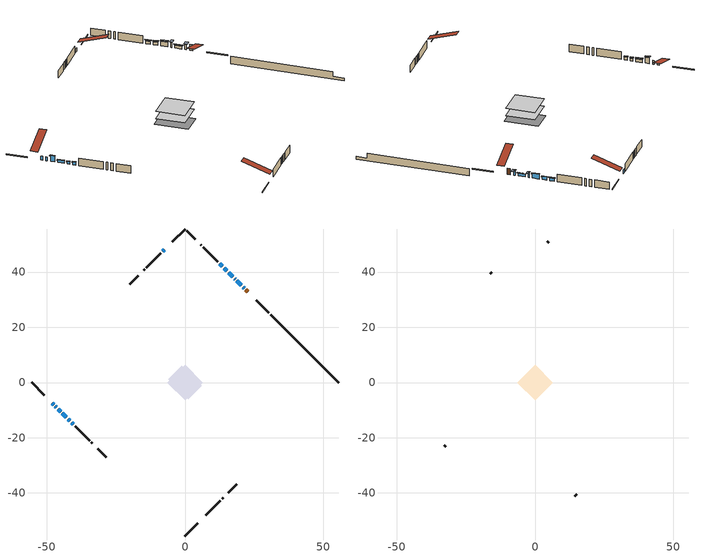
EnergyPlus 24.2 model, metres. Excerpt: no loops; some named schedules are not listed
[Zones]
conditioned space
 floor outside (Floor1 construction): -0.83,0 0,0.83 0.83,0 0,-0.83 z1.43
 floor outside (Floor2 construction): -0.78,0 0,0.78 0.78,0 0,-0.78 z1.43
 floor adiabatic (AdiabaticFloorConstruction): -6.35,0 0,6.35 6.35,0 0,-6.35 z1.43
 floor foundation (Slab1 construction): -6.14,1.19 -1.19,6.14 6.14,-1.19 1.19,-6.14 z-1.01
 wall outside (RimJoist1 construction): 0,-55.58 4.61,-50.97 / -55.58,0 -50.97,-4.61 / 0,55.58 -4.61,50.97 / 30.35,25.23 25.74,29.83 z1.43:1.73
 wall outside (AdiabaticWallConstruction 1): 22.8,32.78 22.06,33.52 z1.43:3.46
 wall outside (AdiabaticWallConstruction): 21.4,34.18 21.02,34.56 / 18.17,37.41 18.02,37.56 z1.43:3.03; 20.37,35.21 18.82,36.76 z1.43:2.32; -7.55,48.03 -8.08,47.5 / -48.03,-7.55 -47.58,-8 / -46.92,-8.65 -46.57,-9 z1.43:2.65; -45.92,-9.66 -45.02,-10.56 z1.43:3.36; 17.36,38.21 15.82,39.76 z1.43:3.01; 15.16,40.42 14.21,41.37 z1.43:2.5; -44.36,-11.21 -42.92,-12.65 / -41.07,-14.5 -40.43,-15.15 / 13.55,42.03 12.53,43.05 z1.43:2.35; -42.27,-13.31 -41.73,-13.85 z1.43:2.25
 wall outside (Wall1 construction): 7.55,-48.03 12.8,-42.78 / -39.77,-15.81 -34.52,-21.05 / -8.73,46.85 -13.98,41.6 / 11.87,43.71 6.62,48.95 z1.43:3.87
 wall outside (Wall2 construction): 13.45,-42.12 13.78,-41.8 / -33.87,-21.71 -33.54,-22.04 / -14.63,40.94 -14.96,40.62 / 5.97,49.61 5.64,49.93 z1.43:3.87
 wall outside (Wall4 construction): 15.69,-39.89 18.76,-36.81 / -31.63,-23.95 -28.56,-27.02 / -16.87,38.71 -19.95,35.63 / 3.73,51.85 0.66,54.92 z1.43:3.87
 wall foundation (FoundationWall1 construction): 31.01,24.57,-1.01 31.01,24.57,1.43 53.12,2.46,1.43 53.12,2.46,-0.16 55.58,0,-0.16 55.58,0,-1.01
 window (WindowConstruction 5): 21.4,34.18 21.02,34.55 z1.43:3.03
 window (WindowConstruction 9): 20.37,35.21 18.82,36.76 z1.43:2.32
 window (WindowConstruction 10): -7.55,48.03 -8.07,47.5 z1.43:2.65
 window (WindowConstruction 11): -48.03,-7.55 -47.58,-8 z1.43:2.65
 window (WindowConstruction 12): -46.92,-8.65 -46.58,-9 z1.43:2.65
 window (WindowConstruction 6): 18.16,37.41 18.02,37.56 z1.43:3.03
 window (WindowConstruction 7): -45.92,-9.66 -45.02,-10.56 z1.43:3.36
 window (WindowConstruction): 17.36,38.22 15.82,39.76 z1.43:3.01
 window (WindowConstruction 1): 15.16,40.42 14.21,41.37 z1.43:2.5
 window (WindowConstruction 2): -44.36,-11.21 -42.93,-12.65 z1.43:2.34
 window (WindowConstruction 3): -42.27,-13.31 -41.73,-13.85 z1.43:2.24
 window (WindowConstruction 4): -41.07,-14.5 -40.43,-15.15 z1.43:2.34
 window (WindowConstruction 8): 13.55,42.03 12.53,43.05 z1.43:2.34
 door (Door): 22.8,32.78 22.06,33.52 z1.43:3.46
 ceiling adiabatic (AdiabaticFloorConstruction): 0,-6.35 6.35,0 0,6.35 -6.35,0 z1.43
attic - vented
 floor to conditioned space (Floor3 construction Reversed): -6.35,0 0,6.35 6.35,0 0,-6.35 z3.87
 wall outside (Wall3 construction): 14.43,-41.14 15.03,-40.54 / -32.89,-22.69 -32.29,-23.29 / -15.62,39.96 -16.21,39.36 / 4.99,50.59 4.39,51.19 z1.43:3.87
 roof outside (Roof1 construction): 6.89,-48.68,3.87 0.71,-42.5,6.78 -0.92,-44.13,6.78 5.26,-50.31,3.87; -48.68,-6.89,3.87 -42.5,-0.71,6.78 -44.13,0.92,6.78 -50.31,-5.26,3.87; -6.89,48.68,3.87 -0.71,42.5,6.78 0.92,44.13,6.78 -5.26,50.31,3.87; 23.46,32.12,3.87 17.27,25.94,6.78 18.9,24.31,6.78 25.09,30.49,3.87
shading: 20.81,34.77 21.61,33.97 22.47,34.83 21.67,35.63 z3.33; 18.61,36.97 20.58,35 20.79,35.21 18.82,37.18 z2.62; 17.81,37.77 18.38,37.2 19.24,38.06 18.67,38.63 z3.33; -44.91,-10.66 -46.02,-9.55 -46.46,-9.98 -45.35,-11.09 z3.51; 15.71,39.87 17.47,38.11 17.9,38.54 16.14,40.3 z3.16; 14.1,41.48 15.27,40.31 15.7,40.74 14.53,41.91 z2.65; -42.82,-12.76 -44.47,-11.11 -44.9,-11.54 -43.25,-13.19 z2.49; -41.62,-13.95 -42.37,-13.2 -42.81,-13.63 -42.06,-14.38 z2.39; -40.32,-15.26 -41.18,-14.4 -41.61,-14.83 -40.75,-15.69 z2.49; 12.32,43.26 13.76,41.82 13.97,42.03 12.53,43.47 z2.64
[Building]
Building 1: Terrain=Suburbs
[Site:Location]
Halifax Intl AP_NS: Latitude {deg}=44.88; Longitude {deg}=-63.51; Time Zone {hr}=-4; Elevation {m}=145; Keep Site Location Information=Yes
[Site:GroundTemperature:Shallow]
3.15511, 1.33576, 1.19006, 2.05344, 5.51939, 8.9692, 11.96, 13.8546, 14.0156, 12.4746, 9.56009, 6.2161
[Site:WaterMainsTemperature]
Calculation Method=Schedule; Temperature Schedule=mains temperature schedule
[Material] Roughness=Rough; Thermal Absorptance=0.9
Name | Thickness {m} | Conductivity {W/m-K} | Density {kg/m3} | Specific Heat {J/kg-K} | Solar Absorptance | Visible Absorptance
asphalt or fiberglass shingles | 0.00635 | 0.162714 | 1121.4 | 1465.45 | 0.4 | 0.4
ceiling loosefill ins | 0.169333 | 0.0480833 | 16.02 | 1046.75 | 0.7 | 0.7
ceiling stud and cavity | 0.1397 | 0.0963999 | 65.682 | 1177.47 | 0.7 | 0.7
concrete 4.0 in. | 0.1016 | 1.803125 | 2242.8 | 837.4 | 0.7 | 0.7
concrete 8.0 in. | 0.2032 | 1.803125 | 2242.8 | 837.4 | 0.7 | 0.7
door material | 0.04445 | 0.0451087 | 512.64 | 1214.23 | 0.7 | 0.7
exterior vertical ins | 0.0430808 | 0.029427 | 32.04 | 1214.23 | 0.7 | 0.7
floor covering | 0.0127 | 0.0433444 | 54.468 | 1339.84 | 0.6 | 0.6
floor rigid ins; rim joist rigid ins; wall rigid ins | 0.051816 | 0.029427 | 32.04 | 1214.23 | 0.7 | 0.7
floor rigid ins 1; wall rigid ins 1 | 0.512978 | 0.029427 | 32.04 | 1214.23 | 0.7 | 0.7
floor stud and cavity | 0.1397 | 0.101689 | 92.3553 | 1139.71 | 0.7 | 0.7
floor stud and cavity 1 | 0.1397 | 0.101559 | 92.3553 | 1139.71 | 0.7 | 0.7
floor stud and cavity 2 | 0.1397 | 1.75129 | 37.0049 | 1207.88 | 0.7 | 0.7
furniture material conditioned space 1 | 0.1524 | 0.115458 | 640.8 | 1214.23 | 0.6 | 0.6
gypsum board | 0.0127 | 0.160291 | 801 | 837.4 | 0.6 | 0.6
gypsum board 1 | 0.0127 | 0.160291 | 801 | 837.4 | 0.7 | 0.7
osb sheathing 0.5 in. | 0.0127 | 0.115458 | 512.64 | 1214.23 | 0.7 | 0.7
osb sheathing 0.75 in. | 0.01905 | 0.115458 | 512.64 | 1214.23 | 0.7 | 0.7
osb sheathing 2.0 in. | 0.0508 | 0.115458 | 512.64 | 1214.23 | 0.7 | 0.7
rim joist stud and cavity | 0.0508 | 0.0402607 | 125.044 | 1163.47 | 0.6 | 0.6
wall stud and cavity | 0.1397 | 0.21101 | 139.0536 | 1170.24 | 0.7 | 0.7
wall stud and cavity 1 | 0.1397 | 0.785599 | 139.0536 | 1170.24 | 0.7 | 0.7
wall stud and cavity 2 | 0.0889 | 6.9971 | 50.32683 | 1063.81 | 0.6 | 0.6
wall stud and cavity 3 | 0.1397 | 0.260183 | 139.0536 | 1170.24 | 0.7 | 0.7
wall stud and cavity 4 | 0.0889 | 0.380278 | 52.3479 | 1209.89 | 0.7 | 0.7
wall stud and cavity 5 | 0.0889 | 0.391764 | 83.0341 | 1211.67 | 0.7 | 0.7
wood siding | 0.0254 | 0.102417 | 544.68 | 1172.36 | 0.4 | 0.4
wood siding 1 | 0.00254 | 0.102417 | 544.68 | 1172.36 | 0.4 | 0.4
wood siding 2; wood siding 3; wood siding 4 | 0.0254 | 0.102417 | 544.68 | 1172.36 | 0.7 | 0.7
[WindowMaterial:SimpleGlazingSystem]
Name | U-Factor {W/m2-K} | Solar Heat Gain Coefficient
WindowMaterial | 2.79017 | 0.7
WindowMaterial 1 | 3.30119 | 0.66
WindowMaterial 10 | 3.304596 | 0.64
WindowMaterial 11 | 3.30573 | 0.63
WindowMaterial 12 | 3.30573 | 0.61
WindowMaterial 2 | 2.78052 | 0.67
WindowMaterial 3 | 3.30573 | 0.62
WindowMaterial 4 | 2.76916 | 0.64
WindowMaterial 5 | 2.76405 | 0.62
WindowMaterial 6 | 2.70386 | 0.44
WindowMaterial 7 | 2.095182 | 0.52
WindowMaterial 8 | 3.30346 | 0.66
WindowMaterial 9 | 3.30232 | 0.67
[Construction]
AdiabaticFloorConstruction: floor stud and cavity 2, floor rigid ins 1, osb sheathing 0.75 in., floor covering
AdiabaticWallConstruction: wood siding 3, wall rigid ins 1, wall stud and cavity 4, gypsum board
AdiabaticWallConstruction 1: wood siding 4, wall rigid ins 1, wall stud and cavity 4, gypsum board
Door: door material
Floor1 construction: floor stud and cavity, floor rigid ins, osb sheathing 0.75 in., floor covering
Floor2 construction: floor stud and cavity 1, floor rigid ins, osb sheathing 0.75 in., floor covering
Floor3 construction Reversed: gypsum board, ceiling stud and cavity, ceiling loosefill ins
FoundationWall1 construction: concrete 8.0 in., gypsum board 1
furniture construction conditioned space 1: furniture material conditioned space 1
PartitionWallConstruction: gypsum board, wall stud and cavity 5, gypsum board
RimJoist1 construction: wood siding 2, rim joist rigid ins, osb sheathing 2.0 in., rim joist stud and cavity
Roof1 construction: asphalt or fiberglass shingles
Slab1 construction: concrete 4.0 in.
Wall1 construction: wood siding, wall rigid ins, osb sheathing 0.5 in., wall stud and cavity, gypsum board
Wall2 construction: wood siding, wall rigid ins, osb sheathing 0.5 in., wall stud and cavity 1, gypsum board
Wall3 construction: wood siding 1, wall stud and cavity 2
Wall4 construction: wood siding, wall rigid ins, osb sheathing 0.5 in., wall stud and cavity 3, gypsum board
WindowConstruction: WindowMaterial
WindowConstruction 1: WindowMaterial 1
WindowConstruction 10: WindowMaterial 10
WindowConstruction 11: WindowMaterial 11
WindowConstruction 12: WindowMaterial 12
WindowConstruction 2: WindowMaterial 2
WindowConstruction 3: WindowMaterial 3
WindowConstruction 4: WindowMaterial 4
WindowConstruction 5: WindowMaterial 5
WindowConstruction 6: WindowMaterial 6
WindowConstruction 7: WindowMaterial 7
WindowConstruction 8: WindowMaterial 8
WindowConstruction 9: WindowMaterial 9
[Zone] Multiplier=1; Part of Total Floor Area=Yes
Name | Volume {m3}
attic - vented | 38.1658
conditioned space | 397.6
[Space]
Name | Zone | Volume {m3}
attic - vented 1 | attic - vented | 38.1658
conditioned space 1 | conditioned space | 397.6
[ZoneInfiltration:EffectiveLeakageArea]
infil attic - vented 1: Zone or Space=attic - vented 1; Schedule=Always On Discrete; Effective Air Leakage Area {cm2}=2888.6; Stack Coefficient=0.000372301; Wind Coefficient=1.30367e-05
[ZoneMixing]
whole house fan mix: Zone or Space=attic - vented; Schedule=Always On Continuous; Design Flow Rate Calculation Method=Flow/Zone; Design Flow Rate {m3/s}=0; Source Zone or Space=conditioned space
[SurfaceProperty:ExposedFoundationPerimeter]
Slab1: Exposed Perimeter Calculation Method=TotalExposedPerimeter; Total Exposed Perimeter {m}=34.747
[InternalMass] Zone or ZoneList=conditioned space; Space or SpaceList=conditioned space 1
Name | Construction | Surface Area {m2}
furniture mass conditioned space 1 | furniture construction conditioned space 1 | 62.3397
partition wall mass | PartitionWallConstruction | 155.849
[Lights]
interior lighting: Zone or ZoneList or Space or SpaceList=conditioned space 1; Schedule=interior lighting schedule; Design Level Calculation Method=LightingLevel; Lighting Level {W}=343.2; Return Air Fraction=0; Fraction Radiant=0.6; Fraction Visible=0.2; Fraction Replaceable=1
[People]
occupants: Zone or ZoneList or Space or SpaceList=conditioned space 1; Number of People Schedule=occupants schedule; Number of People Calculation Method=People; Number of People=3; Fraction Radiant=0.314171; Sensible Heat Fraction=0.56303; Activity Level Schedule=occupants activity schedule; Carbon Dioxide Generation Rate {m3/s-W}=0; Enable ASHRAE 55 Comfort Warnings=No; Mean Radiant Temperature Calculation Type=EnclosureAveraged
[ElectricEquipment] Zone or ZoneList or Space or SpaceList=conditioned space 1; Design Level Calculation Method=EquipmentLevel
Name | Schedule | Design Level {W} | Fraction Latent | Fraction Radiant | Fraction Lost
clothes dryer | clothes dryer schedule | 140.772 | 0.015 | 0.081 | 0.85
clothes washer | clothes washer schedule | 32.1985 | 0.03 | 0.162 | 0.7
cooking range | cooking range schedule | 215.147 | 0.08 | 0.432 | 0.2
dishwasher | dishwasher schedule | 66.8632 | 0.3 | 0.18 | 0.4
fridge | fridge schedule | 72.9452 | 0 | 0.6 | 0
mech vent house fan | mech vent house fan schedule | 0.95 | 0 | 0 | 1
mech vent house fan cfis | mech vent house fan cfis schedule | 0 | 0 | 0 | 0
misc plug loads | misc plug loads schedule | 494.7 | 0.045 | 0.513 | 0.1
whole house fan | Always On Discrete | 0 | 0 | 0 | 1
[OtherEquipment] Zone or ZoneList or Space or SpaceList=conditioned space 1; Design Level Calculation Method=EquipmentLevel
Name | Fuel Type | Schedule | Design Level {W} | Fraction Latent | Fraction Radiant | Fraction Lost
clothes dryer 1 | Electricity | clothes dryer schedule | 0 | 0.015 | 0.081 | 0.85
cooking range 1 | Electricity | cooking range schedule | 0 | 0.08 | 0.432 | 0.2
general water use latent | None | general water use schedule | 62.594 | 1 | 0 | 0
general water use sensible | None | general water use schedule | -61.6891 | 0 | 0.6 | 0
mech vent house fan latent load | None | Always On Discrete | 0 | 1 | 0 | 0
mech vent house fan sensible load | None | Always On Discrete | 0 | 0 | 0 | 0
water heater energy adjustment1 | Electricity | Always On Discrete | 0.01 | 0 | 0 | 1
[ZoneInfiltration:DesignFlowRate] Zone or ZoneList or Space or SpaceList=conditioned space 1; Schedule=Always On Discrete; Design Flow Rate Calculation Method=Flow/Zone; Design Flow Rate {m3/s}=0
infil flow; natural vent flow; whole house fan flow
[ZoneControl:Thermostat]
conditioned space Thermostat: Zone or ZoneList=conditioned space; Control Type Schedule=conditioned space Thermostat Schedule; Control 1=conditioned space temperature setpoint; Temperature Difference Between Cutout And Setpoint {deltaC}=0
[ThermostatSetpoint:DualSetpoint]
conditioned space temperature setpoint: Heating Setpoint Temperature Schedule=heating setpoint; Cooling Setpoint Temperature Schedule=cooling setpoint
[Zone equipment]
conditioned space: electric baseboard
[Foundation:Kiva]
Foundation Kiva 1: Initial Indoor Air Temperature {C}=18; Wall Height Above Grade {m}=1.43; Wall Depth Below Slab {m}=0.2032; Custom Block Material Name 1=exterior vertical ins; Custom Block Depth 1 {m}=2.43998; Custom Block X Position 1 {m}=0.2159; Custom Block Z Position 1 {m}=0
[Foundation:Kiva:Settings]
Soil Conductivity {W/m-K}=0.849921; Soil Density {kg/m3}=1842.3; Soil Specific Heat {J/kg-K}=418.7; Ground Solar Absorptivity=0.9; Ground Thermal Absorptivity=0.9; Ground Surface Roughness {m}=0.03; Far-Field Width {m}=40; Deep-Ground Boundary Condition=ZeroFlux; Deep-Ground Depth {m}=40; Minimum Cell Dimension {m}=0.2; Maximum Cell Growth Coefficient=3; Simulation Timestep=Timestep
[Exterior:Lights]
exterior lighting: Schedule=exterior lighting schedule; Design Level {W}=75.6
[EnergyManagementSystem:Sensor] Output:Variable or Output:Meter Index Key=conditioned space
Name | Output:Variable or Output:Meter
conditioned_space_clg_unmet_s | Zone Cooling Setpoint Not Met Time
conditioned_space_htg_unmet_s | Zone Heating Setpoint Not Met Time
fridge_tin_s; tin_s; tin_s_1 | Zone Mean Air Temperature
tout_s | Zone Outdoor Air Drybulb Temperature
win_s | Zone Air Humidity Ratio
[Schedule:Constant]
Name | Hourly Value
Always On Continuous; mech vent house fan schedule; mech vent house fan cfis schedule; Always On Discrete | 1
occupants activity schedule | 117.228
fridge schedule | 0
[Schedule:Week:Daily]
interior lighting schedule Week Rule - Jan1-Jan27: interior lighting schedule day, interior lighting schedule day, interior lighting schedule day, interior lighting schedule day, interior lighting schedule day, interior lighting schedule day, interior lighting schedule day, interior lighting schedule default day, interior lighting schedule default day, interior lighting schedule default day, interior lighting schedule default day, interior lighting schedule default day
interior lighting schedule Week Rule - Jan28-Feb3: interior lighting schedule day, interior lighting schedule day, interior lighting schedule day, interior lighting schedule day, interior lighting schedule day 1, interior lighting schedule day 1, interior lighting schedule day 1, interior lighting schedule default day, interior lighting schedule default day, interior lighting schedule default day, interior lighting schedule default day, interior lighting schedule default day
interior lighting schedule Week Rule - Feb4-Feb24: interior lighting schedule day 1, interior lighting schedule day 1, interior lighting schedule day 1, interior lighting schedule day 1, interior lighting schedule day 1, interior lighting schedule day 1, interior lighting schedule day 1, interior lighting schedule default day, interior lighting schedule default day, interior lighting schedule default day, interior lighting schedule default day, interior lighting schedule default day
interior lighting schedule Week Rule - Feb25-Mar3: interior lighting schedule day 1, interior lighting schedule day 1, interior lighting schedule day 1, interior lighting schedule day 1, interior lighting schedule day 2, interior lighting schedule day 2, interior lighting schedule day 2, interior lighting schedule default day, interior lighting schedule default day, interior lighting schedule default day, interior lighting schedule default day, interior lighting schedule default day
interior lighting schedule Week Rule - Mar4-Mar31: interior lighting schedule day 2, interior lighting schedule day 2, interior lighting schedule day 2, interior lighting schedule day 2, interior lighting schedule day 2, interior lighting schedule day 2, interior lighting schedule day 2, interior lighting schedule default day, interior lighting schedule default day, interior lighting schedule default day, interior lighting schedule default day, interior lighting schedule default day
interior lighting schedule Week Rule - Apr1-Apr28: interior lighting schedule day 3, interior lighting schedule day 3, interior lighting schedule day 3, interior lighting schedule day 3, interior lighting schedule day 3, interior lighting schedule day 3, interior lighting schedule day 3, interior lighting schedule default day, interior lighting schedule default day, interior lighting schedule default day, interior lighting schedule default day, interior lighting schedule default day
interior lighting schedule Week Rule - Apr29-May5: interior lighting schedule day 3, interior lighting schedule day 3, interior lighting schedule day 4, interior lighting schedule day 4, interior lighting schedule day 4, interior lighting schedule day 4, interior lighting schedule day 4, interior lighting schedule default day, interior lighting schedule default day, interior lighting schedule default day, interior lighting schedule default day, interior lighting schedule default day
interior lighting schedule Week Rule - May6-May26: interior lighting schedule day 4, interior lighting schedule day 4, interior lighting schedule day 4, interior lighting schedule day 4, interior lighting schedule day 4, interior lighting schedule day 4, interior lighting schedule day 4, interior lighting schedule default day, interior lighting schedule default day, interior lighting schedule default day, interior lighting schedule default day, interior lighting schedule default day
interior lighting schedule Week Rule - May27-Jun2: interior lighting schedule day 4, interior lighting schedule day 4, interior lighting schedule day 4, interior lighting schedule day 4, interior lighting schedule day 4, interior lighting schedule day 5, interior lighting schedule day 5, interior lighting schedule default day, interior lighting schedule default day, interior lighting schedule default day, interior lighting schedule default day, interior lighting schedule default day
interior lighting schedule Week Rule - Jun3-Jun30: interior lighting schedule day 5, interior lighting schedule day 5, interior lighting schedule day 5, interior lighting schedule day 5, interior lighting schedule day 5, interior lighting schedule day 5, interior lighting schedule day 5, interior lighting schedule default day, interior lighting schedule default day, interior lighting schedule default day, interior lighting schedule default day, interior lighting schedule default day
interior lighting schedule Week Rule - Jul1-Jul28: interior lighting schedule day 6, interior lighting schedule day 6, interior lighting schedule day 6, interior lighting schedule day 6, interior lighting schedule day 6, interior lighting schedule day 6, interior lighting schedule day 6, interior lighting schedule default day, interior lighting schedule default day, interior lighting schedule default day, interior lighting schedule default day, interior lighting schedule default day
interior lighting schedule Week Rule - Jul29-Aug4: interior lighting schedule day 6, interior lighting schedule day 6, interior lighting schedule day 6, interior lighting schedule day 7, interior lighting schedule day 7, interior lighting schedule day 7, interior lighting schedule day 7, interior lighting schedule default day, interior lighting schedule default day, interior lighting schedule default day, interior lighting schedule default day, interior lighting schedule default day
interior lighting schedule Week Rule - Aug5-Aug25: interior lighting schedule day 7, interior lighting schedule day 7, interior lighting schedule day 7, interior lighting schedule day 7, interior lighting schedule day 7, interior lighting schedule day 7, interior lighting schedule day 7, interior lighting schedule default day, interior lighting schedule default day, interior lighting schedule default day, interior lighting schedule default day, interior lighting schedule default day
interior lighting schedule Week Rule - Aug26-Sep1: interior lighting schedule day 7, interior lighting schedule day 7, interior lighting schedule day 7, interior lighting schedule day 7, interior lighting schedule day 7, interior lighting schedule day 7, interior lighting schedule day 8, interior lighting schedule default day, interior lighting schedule default day, interior lighting schedule default day, interior lighting schedule default day, interior lighting schedule default day
interior lighting schedule Week Rule - Sep2-Sep29: interior lighting schedule day 8, interior lighting schedule day 8, interior lighting schedule day 8, interior lighting schedule day 8, interior lighting schedule day 8, interior lighting schedule day 8, interior lighting schedule day 8, interior lighting schedule default day, interior lighting schedule default day, interior lighting schedule default day, interior lighting schedule default day, interior lighting schedule default day
interior lighting schedule Week Rule - Sep30-Oct6: interior lighting schedule day 8, interior lighting schedule day 9, interior lighting schedule day 9, interior lighting schedule day 9, interior lighting schedule day 9, interior lighting schedule day 9, interior lighting schedule day 9, interior lighting schedule default day, interior lighting schedule default day, interior lighting schedule default day, interior lighting schedule default day, interior lighting schedule default day
interior lighting schedule Week Rule - Oct7-Oct27: interior lighting schedule day 9, interior lighting schedule day 9, interior lighting schedule day 9, interior lighting schedule day 9, interior lighting schedule day 9, interior lighting schedule day 9, interior lighting schedule day 9, interior lighting schedule default day, interior lighting schedule default day, interior lighting schedule default day, interior lighting schedule default day, interior lighting schedule default day
interior lighting schedule Week Rule - Oct28-Nov3: interior lighting schedule day 9, interior lighting schedule day 9, interior lighting schedule day 9, interior lighting schedule day 9, interior lighting schedule day 10, interior lighting schedule day 10, interior lighting schedule day 10, interior lighting schedule default day, interior lighting schedule default day, interior lighting schedule default day, interior lighting schedule default day, interior lighting schedule default day
interior lighting schedule Week Rule - Nov4-Nov24: interior lighting schedule day 10, interior lighting schedule day 10, interior lighting schedule day 10, interior lighting schedule day 10, interior lighting schedule day 10, interior lighting schedule day 10, interior lighting schedule day 10, interior lighting schedule default day, interior lighting schedule default day, interior lighting schedule default day, interior lighting schedule default day, interior lighting schedule default day
interior lighting schedule Week Rule - Nov25-Dec1: interior lighting schedule day 10, interior lighting schedule day 10, interior lighting schedule day 10, interior lighting schedule day 10, interior lighting schedule day 10, interior lighting schedule day 10, interior lighting schedule day 11, interior lighting schedule default day, interior lighting schedule default day, interior lighting schedule default day, interior lighting schedule default day, interior lighting schedule default day
interior lighting schedule Week Rule - Dec2-Dec31: interior lighting schedule day 11, interior lighting schedule day 11, interior lighting schedule day 11, interior lighting schedule day 11, interior lighting schedule day 11, interior lighting schedule day 11, interior lighting schedule day 11, interior lighting schedule default day, interior lighting schedule default day, interior lighting schedule default day, interior lighting schedule default day, interior lighting schedule default day
occupants schedule Week Rule - Jan1-Dec31: occupants schedule day, occupants schedule day, occupants schedule day, occupants schedule day, occupants schedule day, occupants schedule day, occupants schedule day, occupants schedule default day, occupants schedule default day, occupants schedule default day, occupants schedule default day, occupants schedule default day
clothes dryer schedule Week Rule - Jan1-Dec31: clothes dryer schedule day, clothes dryer schedule day, clothes dryer schedule day, clothes dryer schedule day, clothes dryer schedule day, clothes dryer schedule day, clothes dryer schedule day, clothes dryer schedule default day, clothes dryer schedule default day, clothes dryer schedule default day, clothes dryer schedule default day, clothes dryer schedule default day
clothes washer schedule Week Rule - Jan1-Dec31: clothes washer schedule day, clothes washer schedule day, clothes washer schedule day, clothes washer schedule day, clothes washer schedule day, clothes washer schedule day, clothes washer schedule day, clothes washer schedule default day, clothes washer schedule default day, clothes washer schedule default day, clothes washer schedule default day, clothes washer schedule default day
cooking range schedule Week Rule - Jan1-Dec31: cooking range schedule day, cooking range schedule day, cooking range schedule day, cooking range schedule day, cooking range schedule day, cooking range schedule day, cooking range schedule day, cooking range schedule default day, cooking range schedule default day, cooking range schedule default day, cooking range schedule default day, cooking range schedule default day
dishwasher schedule Week Rule - Jan1-Dec31: dishwasher schedule day, dishwasher schedule day, dishwasher schedule day, dishwasher schedule day, dishwasher schedule day, dishwasher schedule day, dishwasher schedule day, dishwasher schedule default day, dishwasher schedule default day, dishwasher schedule default day, dishwasher schedule default day, dishwasher schedule default day
misc plug loads schedule Week Rule - Jan1-Dec31: misc plug loads schedule day, misc plug loads schedule day, misc plug loads schedule day, misc plug loads schedule day, misc plug loads schedule day, misc plug loads schedule day, misc plug loads schedule day, misc plug loads schedule default day, misc plug loads schedule default day, misc plug loads schedule default day, misc plug loads schedule default day, misc plug loads schedule default day
general water use schedule Week Rule - Jan1-Dec31: general water use schedule day, general water use schedule day, general water use schedule day, general water use schedule day, general water use schedule day, general water use schedule day, general water use schedule day, general water use schedule default day, general water use schedule default day, general water use schedule default day, general water use schedule default day, general water use schedule default day
exterior lighting schedule Week Rule - Jan1-Jan27: exterior lighting schedule day, exterior lighting schedule day, exterior lighting schedule day, exterior lighting schedule day, exterior lighting schedule day, exterior lighting schedule day, exterior lighting schedule day, exterior lighting schedule default day, exterior lighting schedule default day, exterior lighting schedule default day, exterior lighting schedule default day, exterior lighting schedule default day
exterior lighting schedule Week Rule - Jan28-Feb3: exterior lighting schedule day, exterior lighting schedule day, exterior lighting schedule day, exterior lighting schedule day, exterior lighting schedule day 1, exterior lighting schedule day 1, exterior lighting schedule day 1, exterior lighting schedule default day, exterior lighting schedule default day, exterior lighting schedule default day, exterior lighting schedule default day, exterior lighting schedule default day
exterior lighting schedule Week Rule - Feb4-Feb24: exterior lighting schedule day 1, exterior lighting schedule day 1, exterior lighting schedule day 1, exterior lighting schedule day 1, exterior lighting schedule day 1, exterior lighting schedule day 1, exterior lighting schedule day 1, exterior lighting schedule default day, exterior lighting schedule default day, exterior lighting schedule default day, exterior lighting schedule default day, exterior lighting schedule default day
exterior lighting schedule Week Rule - Feb25-Mar3: exterior lighting schedule day 1, exterior lighting schedule day 1, exterior lighting schedule day 1, exterior lighting schedule day 1, exterior lighting schedule day 2, exterior lighting schedule day 2, exterior lighting schedule day 2, exterior lighting schedule default day, exterior lighting schedule default day, exterior lighting schedule default day, exterior lighting schedule default day, exterior lighting schedule default day
exterior lighting schedule Week Rule - Mar4-Mar31: exterior lighting schedule day 2, exterior lighting schedule day 2, exterior lighting schedule day 2, exterior lighting schedule day 2, exterior lighting schedule day 2, exterior lighting schedule day 2, exterior lighting schedule day 2, exterior lighting schedule default day, exterior lighting schedule default day, exterior lighting schedule default day, exterior lighting schedule default day, exterior lighting schedule default day
exterior lighting schedule Week Rule - Apr1-Apr28: exterior lighting schedule day 3, exterior lighting schedule day 3, exterior lighting schedule day 3, exterior lighting schedule day 3, exterior lighting schedule day 3, exterior lighting schedule day 3, exterior lighting schedule day 3, exterior lighting schedule default day, exterior lighting schedule default day, exterior lighting schedule default day, exterior lighting schedule default day, exterior lighting schedule default day
exterior lighting schedule Week Rule - Apr29-May5: exterior lighting schedule day 3, exterior lighting schedule day 3, exterior lighting schedule day 4, exterior lighting schedule day 4, exterior lighting schedule day 4, exterior lighting schedule day 4, exterior lighting schedule day 4, exterior lighting schedule default day, exterior lighting schedule default day, exterior lighting schedule default day, exterior lighting schedule default day, exterior lighting schedule default day
exterior lighting schedule Week Rule - May6-May26: exterior lighting schedule day 4, exterior lighting schedule day 4, exterior lighting schedule day 4, exterior lighting schedule day 4, exterior lighting schedule day 4, exterior lighting schedule day 4, exterior lighting schedule day 4, exterior lighting schedule default day, exterior lighting schedule default day, exterior lighting schedule default day, exterior lighting schedule default day, exterior lighting schedule default day
exterior lighting schedule Week Rule - May27-Jun2: exterior lighting schedule day 4, exterior lighting schedule day 4, exterior lighting schedule day 4, exterior lighting schedule day 4, exterior lighting schedule day 4, exterior lighting schedule day 5, exterior lighting schedule day 5, exterior lighting schedule default day, exterior lighting schedule default day, exterior lighting schedule default day, exterior lighting schedule default day, exterior lighting schedule default day
exterior lighting schedule Week Rule - Jun3-Jun30: exterior lighting schedule day 5, exterior lighting schedule day 5, exterior lighting schedule day 5, exterior lighting schedule day 5, exterior lighting schedule day 5, exterior lighting schedule day 5, exterior lighting schedule day 5, exterior lighting schedule default day, exterior lighting schedule default day, exterior lighting schedule default day, exterior lighting schedule default day, exterior lighting schedule default day
exterior lighting schedule Week Rule - Jul1-Jul28: exterior lighting schedule day 6, exterior lighting schedule day 6, exterior lighting schedule day 6, exterior lighting schedule day 6, exterior lighting schedule day 6, exterior lighting schedule day 6, exterior lighting schedule day 6, exterior lighting schedule default day, exterior lighting schedule default day, exterior lighting schedule default day, exterior lighting schedule default day, exterior lighting schedule default day
exterior lighting schedule Week Rule - Jul29-Aug4: exterior lighting schedule day 6, exterior lighting schedule day 6, exterior lighting schedule day 6, exterior lighting schedule day 7, exterior lighting schedule day 7, exterior lighting schedule day 7, exterior lighting schedule day 7, exterior lighting schedule default day, exterior lighting schedule default day, exterior lighting schedule default day, exterior lighting schedule default day, exterior lighting schedule default day
exterior lighting schedule Week Rule - Aug5-Aug25: exterior lighting schedule day 7, exterior lighting schedule day 7, exterior lighting schedule day 7, exterior lighting schedule day 7, exterior lighting schedule day 7, exterior lighting schedule day 7, exterior lighting schedule day 7, exterior lighting schedule default day, exterior lighting schedule default day, exterior lighting schedule default day, exterior lighting schedule default day, exterior lighting schedule default day
exterior lighting schedule Week Rule - Aug26-Sep1: exterior lighting schedule day 7, exterior lighting schedule day 7, exterior lighting schedule day 7, exterior lighting schedule day 7, exterior lighting schedule day 7, exterior lighting schedule day 7, exterior lighting schedule day 8, exterior lighting schedule default day, exterior lighting schedule default day, exterior lighting schedule default day, exterior lighting schedule default day, exterior lighting schedule default day
exterior lighting schedule Week Rule - Sep2-Sep29: exterior lighting schedule day 8, exterior lighting schedule day 8, exterior lighting schedule day 8, exterior lighting schedule day 8, exterior lighting schedule day 8, exterior lighting schedule day 8, exterior lighting schedule day 8, exterior lighting schedule default day, exterior lighting schedule default day, exterior lighting schedule default day, exterior lighting schedule default day, exterior lighting schedule default day
exterior lighting schedule Week Rule - Sep30-Oct6: exterior lighting schedule day 8, exterior lighting schedule day 9, exterior lighting schedule day 9, exterior lighting schedule day 9, exterior lighting schedule day 9, exterior lighting schedule day 9, exterior lighting schedule day 9, exterior lighting schedule default day, exterior lighting schedule default day, exterior lighting schedule default day, exterior lighting schedule default day, exterior lighting schedule default day
[Schedule:Year]
interior lighting schedule: interior lighting schedule Week Rule - Jan1-Jan27, 1, 1, 1, 27, interior lighting schedule Week Rule - Jan28-Feb3, 1, 28, 2, 3, interior lighting schedule Week Rule - Feb4-Feb24, 2, 4, 2, 24, interior lighting schedule Week Rule - Feb25-Mar3, 2, 25, 3, 3, interior lighting schedule Week Rule - Mar4-Mar31, 3, 4, 3, 31, interior lighting schedule Week Rule - Apr1-Apr28, 4, 1, 4, 28, interior lighting schedule Week Rule - Apr29-May5, 4, 29, 5, 5, interior lighting schedule Week Rule - May6-May26, 5, 6, 5, 26, interior lighting schedule Week Rule - May27-Jun2, 5, 27, 6, 2, interior lighting schedule Week Rule - Jun3-Jun30, 6, 3, 6, 30, interior lighting schedule Week Rule - Jul1-Jul28, 7, 1, 7, 28, interior lighting schedule Week Rule - Jul29-Aug4, 7, 29, 8, 4, interior lighting schedule Week Rule - Aug5-Aug25, 8, 5, 8, 25, interior lighting schedule Week Rule - Aug26-Sep1, 8, 26, 9, 1, interior lighting schedule Week Rule - Sep2-Sep29, 9, 2, 9, 29, interior lighting schedule Week Rule - Sep30-Oct6, 9, 30, 10, 6, interior lighting schedule Week Rule - Oct7-Oct27, 10, 7, 10, 27, interior lighting schedule Week Rule - Oct28-Nov3, 10, 28, 11, 3, interior lighting schedule Week Rule - Nov4-Nov24, 11, 4, 11, 24, interior lighting schedule Week Rule - Nov25-Dec1, 11, 25, 12, 1, interior lighting schedule Week Rule - Dec2-Dec31, 12, 2, 12, 31
occupants schedule: occupants schedule Week Rule - Jan1-Dec31, 1, 1, 12, 31
clothes dryer schedule: clothes dryer schedule Week Rule - Jan1-Dec31, 1, 1, 12, 31
clothes washer schedule: clothes washer schedule Week Rule - Jan1-Dec31, 1, 1, 12, 31
cooking range schedule: cooking range schedule Week Rule - Jan1-Dec31, 1, 1, 12, 31
dishwasher schedule: dishwasher schedule Week Rule - Jan1-Dec31, 1, 1, 12, 31
misc plug loads schedule: misc plug loads schedule Week Rule - Jan1-Dec31, 1, 1, 12, 31
general water use schedule: general water use schedule Week Rule - Jan1-Dec31, 1, 1, 12, 31
exterior lighting schedule: exterior lighting schedule Week Rule - Jan1-Jan27, 1, 1, 1, 27, exterior lighting schedule Week Rule - Jan28-Feb3, 1, 28, 2, 3, exterior lighting schedule Week Rule - Feb4-Feb24, 2, 4, 2, 24, exterior lighting schedule Week Rule - Feb25-Mar3, 2, 25, 3, 3, exterior lighting schedule Week Rule - Mar4-Mar31, 3, 4, 3, 31, exterior lighting schedule Week Rule - Apr1-Apr28, 4, 1, 4, 28, exterior lighting schedule Week Rule - Apr29-May5, 4, 29, 5, 5, exterior lighting schedule Week Rule - May6-May26, 5, 6, 5, 26, exterior lighting schedule Week Rule - May27-Jun2, 5, 27, 6, 2, exterior lighting schedule Week Rule - Jun3-Jun30, 6, 3, 6, 30, exterior lighting schedule Week Rule - Jul1-Jul28, 7, 1, 7, 28, exterior lighting schedule Week Rule - Jul29-Aug4, 7, 29, 8, 4, exterior lighting schedule Week Rule - Aug5-Aug25, 8, 5, 8, 25, exterior lighting schedule Week Rule - Aug26-Sep1, 8, 26, 9, 1, exterior lighting schedule Week Rule - Sep2-Sep29, 9, 2, 9, 29, exterior lighting schedule Week Rule - Sep30-Oct6, 9, 30, 10, 6, exterior lighting schedule Week Rule - Oct7-Oct27, 10, 7, 10, 27, exterior lighting schedule Week Rule - Oct28-Nov3, 10, 28, 11, 3, exterior lighting schedule Week Rule - Nov4-Nov24, 11, 4, 11, 24, exterior lighting schedule Week Rule - Nov25-Dec1, 11, 25, 12, 1, exterior lighting schedule Week Rule - Dec2-Dec31, 12, 2, 12, 31
[Schedule:Compact]
conditioned space Thermostat Schedule: Through: 12/31, For: AllDays, Until: 24:00, 4
mains temperature schedule: Through: 01/01, For: AllDays, Until: 24:00, 7.41, Through: 01/02, For: AllDays, Until: 24:00, 7.34833, Through: 01/03, For: AllDays, Until: 24:00, 7.28778, Through: 01/04, For: AllDays, Until: 24:00, 7.22889, Through: 01/05, For: AllDays, Until: 24:00, 7.17056, Through: 01/06, For: AllDays, Until: 24:00, 7.11333, Through: 01/07, For: AllDays, Until: 24:00, 7.05722, Through: 01/08, For: AllDays, Until: 24:00, 7.00167, Through: 01/09, For: AllDays, Until: 24:00, 6.94778, Through: 01/10, For: AllDays, Until: 24:00, 6.895, Through: 01/11, For: AllDays, Until: 24:00, 6.84333, Through: 01/12, For: AllDays, Until: 24:00, 6.79278, Through: 01/13, For: AllDays, Until: 24:00, 6.74389, Through: 01/14, For: AllDays, Until: 24:00, 6.69556, Through: 01/15, For: AllDays, Until: 24:00, 6.64889, Through: 01/16, For: AllDays, Until: 24:00, 6.60278, Through: 01/17, For: AllDays, Until: 24:00, 6.55833, Through: 01/18, For: AllDays, Until: 24:00, 6.515, Through: 01/19, For: AllDays, Until: 24:00, 6.47333, Through: 01/20, For: AllDays, Until: 24:00, 6.43278, Through: 01/21, For: AllDays, Until: 24:00, 6.39333, Through: 01/22, For: AllDays, Until: 24:00, 6.355, Through: 01/23, For: AllDays, Until: 24:00, 6.31833, Through: 01/24, For: AllDays, Until: 24:00, 6.28278, Through: 01/25, For: AllDays, Until: 24:00, 6.24889, Through: 01/26, For: AllDays, Until: 24:00, 6.21611, Through: 01/27, For: AllDays, Until: 24:00, 6.18444, Through: 01/28, For: AllDays, Until: 24:00, 6.15444, Through: 01/29, For: AllDays, Until: 24:00, 6.12556, Through: 01/30, For: AllDays, Until: 24:00, 6.09833, Through: 01/31, For: AllDays, Until: 24:00, 6.07222, Through: 02/01, For: AllDays, Until: 24:00, 6.04778, Through: 02/02, For: AllDays, Until: 24:00, 6.02444, Through: 02/03, For: AllDays, Until: 24:00, 6.00278, Through: 02/04, For: AllDays, Until: 24:00, 5.98222, Through: 02/05, For: AllDays, Until: 24:00, 5.96333, Through: 02/06, For: AllDays, Until: 24:00, 5.94556, Through: 02/07, For: AllDays, Until: 24:00, 5.92944, Through: 02/08, For: AllDays, Until: 24:00, 5.915, Through: 02/09, For: AllDays, Until: 24:00, 5.90167, Through: 02/10, For: AllDays, Until: 24:00, 5.89, Through: 02/11, For: AllDays, Until: 24:00, 5.87944, Through: 02/12, For: AllDays, Until: 24:00, 5.87056, Through: 02/13, For: AllDays, Until: 24:00, 5.86333, Through: 02/14, For: AllDays, Until: 24:00, 5.85722, Through: 02/15, For: AllDays, Until: 24:00, 5.85278, Through: 02/16, For: AllDays, Until: 24:00, 5.84944, Through: 02/17, For: AllDays, Until: 24:00, 5.84833, Through: 02/18, For: AllDays, Until: 24:00, 5.84778, Through: 02/19, For: AllDays, Until: 24:00, 5.84944, Through: 02/20, For: AllDays, Until: 24:00, 5.85167, Through: 02/21, For: AllDays, Until: 24:00, 5.85611, Through: 02/22, For: AllDays, Until: 24:00, 5.86167, Through: 02/23, For: AllDays, Until: 24:00, 5.86889, Through: 02/24, For: AllDays, Until: 24:00, 5.87722, Through: 02/25, For: AllDays, Until: 24:00, 5.88722, Through: 02/26, For: AllDays, Until: 24:00, 5.89889, Through: 02/27, For: AllDays, Until: 24:00, 5.91167, Through: 02/28, For: AllDays, Until: 24:00, 5.92611, Through: 03/01, For: AllDays, Until: 24:00, 5.94222, Through: 03/02, For: AllDays, Until: 24:00, 5.95944, Through: 03/03, For: AllDays, Until: 24:00, 5.97778, Through: 03/04, For: AllDays, Until: 24:00, 5.99778, Through: 03/05, For: AllDays, Until: 24:00, 6.01944, Through: 03/06, For: AllDays, Until: 24:00, 6.04222, Through: 03/07, For: AllDays, Until: 24:00, 6.06667, Through: 03/08, For: AllDays, Until: 24:00, 6.09222, Through: 03/09, For: AllDays, Until: 24:00, 6.11944, Through: 03/10, For: AllDays, Until: 24:00, 6.14778, Through: 03/11, For: AllDays, Until: 24:00, 6.17722, Through: 03/12, For: AllDays, Until: 24:00, 6.20833, Through: 03/13, For: AllDays, Until: 24:00, 6.24111, Through: 03/14, For: AllDays, Until: 24:00, 6.275, Through: 03/15, For: AllDays, Until: 24:00, 6.31, Through: 03/16, For: AllDays, Until: 24:00, 6.34667, Through: 03/17, For: AllDays, Until: 24:00, 6.38444, Through: 03/18, For: AllDays, Until: 24:00, 6.42333, Through: 03/19, For: AllDays, Until: 24:00, 6.46389, Through: 03/20, For: AllDays, Until: 24:00, 6.50556, Through: 03/21, For: AllDays, Until: 24:00, 6.54833, Through: 03/22, For: AllDays, Until: 24:00, 6.59278, Through: 03/23, For: AllDays, Until: 24:00, 6.63833, Through: 03/24, For: AllDays, Until: 24:00, 6.685, Through: 03/25, For: AllDays, Until: 24:00, 6.73278, Through: 03/26, For: AllDays, Until: 24:00, 6.78167, Through: 03/27, For: AllDays, Until: 24:00, 6.83167, Through: 03/28, For: AllDays, Until: 24:00, 6.88333, Through: 03/29, For: AllDays, Until: 24:00, 6.93611, Through: 03/30, For: AllDays, Until: 24:00, 6.98944, Through: 03/31, For: AllDays, Until: 24:00, 7.04444, Through: 04/01, For: AllDays, Until: 24:00, 7.1, Through: 04/02, For: AllDays, Until: 24:00, 7.15722, Through: 04/03, For: AllDays, Until: 24:00, 7.21556, Through: 04/04, For: AllDays, Until: 24:00, 7.27444, Through: 04/05, For: AllDays, Until: 24:00, 7.33444, Through: 04/06, For: AllDays, Until: 24:00, 7.39556, Through: 04/07, For: AllDays, Until: 24:00, 7.45778, Through: 04/08, For: AllDays, Until: 24:00, 7.52111, Through: 04/09, For: AllDays, Until: 24:00, 7.585, Through: 04/10, For: AllDays, Until: 24:00, 7.65, Through: 04/11, For: AllDays, Until: 24:00, 7.71611, Through: 04/12, For: AllDays, Until: 24:00, 7.78333, Through: 04/13, For: AllDays, Until: 24:00, 7.85111, Through: 04/14, For: AllDays, Until: 24:00, 7.91944, Through: 04/15, For: AllDays, Until: 24:00, 7.98889, Through: 04/16, For: AllDays, Until: 24:00, 8.05944, Through: 04/17, For: AllDays, Until: 24:00, 8.13056, Through: 04/18, For: AllDays, Until: 24:00, 8.20222, Through: 04/19, For: AllDays, Until: 24:00, 8.275, Through: 04/20, For: AllDays, Until: 24:00, 8.34833, Through: 04/21, For: AllDays, Until: 24:00, 8.42222, Through: 04/22, For: AllDays, Until: 24:00, 8.49722, Through: 04/23, For: AllDays, Until: 24:00, 8.57278, Through: 04/24, For: AllDays, Until: 24:00, 8.64889, Through: 04/25, For: AllDays, Until: 24:00, 8.72556, Through: 04/26, For: AllDays, Until: 24:00, 8.80278, Through: 04/27, For: AllDays, Until: 24:00, 8.88111, Through: 04/28, For: AllDays, Until: 24:00, 8.95944, Through: 04/29, For: AllDays, Until: 24:00, 9.03833, Through: 04/30, For: AllDays, Until: 24:00, 9.11778, Through: 05/01, For: AllDays, Until: 24:00, 9.19778, Through: 05/02, For: AllDays, Until: 24:00, 9.27833, Through: 05/03, For: AllDays, Until: 24:00, 9.35944, Through: 05/04, For: AllDays, Until: 24:00, 9.44056, Through: 05/05, For: AllDays, Until: 24:00, 9.52278, Through: 05/06, For: AllDays, Until: 24:00, 9.60444, Through: 05/07, For: AllDays, Until: 24:00, 9.68722, Through: 05/08, For: AllDays, Until: 24:00, 9.77, Through: 05/09, For: AllDays, Until: 24:00, 9.85278, Through: 05/10, For: AllDays, Until: 24:00, 9.93611, Through: 05/11, For: AllDays, Until: 24:00, 10.02, Through: 05/12, For: AllDays, Until: 24:00, 10.1039, Through: 05/13, For: AllDays, Until: 24:00, 10.1878, Through: 05/14, For: AllDays, Until: 24:00, 10.2722, Through: 05/15, For: AllDays, Until: 24:00, 10.3561, Through: 05/16, For: AllDays, Until: 24:00, 10.4406, Through: 05/17, For: AllDays, Until: 24:00, 10.5256, Through: 05/18, For: AllDays, Until: 24:00, 10.61, Through: 05/19, For: AllDays, Until: 24:00, 10.6944, Through: 05/20, For: AllDays, Until: 24:00, 10.7794, Through: 05/21, For: AllDays, Until: 24:00, 10.8639, Through: 05/22, For: AllDays, Until: 24:00, 10.9489, Through: 05/23, For: AllDays, Until: 24:00, 11.0333, Through: 05/24, For: AllDays, Until: 24:00, 11.1178, Through: 05/25, For: AllDays, Until: 24:00, 11.2022, Through: 05/26, For: AllDays, Until: 24:00, 11.2867, Through: 05/27, For: AllDays, Until: 24:00, 11.3711, Through: 05/28, For: AllDays, Until: 24:00, 11.455, Through: 05/29, For: AllDays, Until: 24:00, 11.5389, Through: 05/30, For: AllDays, Until: 24:00, 11.6222, Through: 05/31, For: AllDays, Until: 24:00, 11.7056, Through: 06/01, For: AllDays, Until: 24:00, 11.7883, Through: 06/02, For: AllDays, Until: 24:00, 11.8711, Through: 06/03, For: AllDays, Until: 24:00, 11.9539, Through: 06/04, For: AllDays, Until: 24:00, 12.0356, Through: 06/05, For: AllDays, Until: 24:00, 12.1172, Through: 06/06, For: AllDays, Until: 24:00, 12.1989, Through: 06/07, For: AllDays, Until: 24:00, 12.2794, Through: 06/08, For: AllDays, Until: 24:00, 12.36, Through: 06/09, For: AllDays, Until: 24:00, 12.44, Through: 06/10, For: AllDays, Until: 24:00, 12.5194, Through: 06/11, For: AllDays, Until: 24:00, 12.5983, Through: 06/12, For: AllDays, Until: 24:00, 12.6767, Through: 06/13, For: AllDays, Until: 24:00, 12.7544, Through: 06/14, For: AllDays, Until: 24:00, 12.8317, Through: 06/15, For: AllDays, Until: 24:00, 12.9083, Through: 06/16, For: AllDays, Until: 24:00, 12.9844, Through: 06/17, For: AllDays, Until: 24:00, 13.0594, Through: 06/18, For: AllDays, Until: 24:00, 13.1344, Through: 06/19, For: AllDays, Until: 24:00, 13.2083, Through: 06/20, For: AllDays, Until: 24:00, 13.2811, Through: 06/21, For: AllDays, Until: 24:00, 13.3539, Through: 06/22, For: AllDays, Until: 24:00, 13.4256, Through: 06/23, For: AllDays, Until: 24:00, 13.4967, Through: 06/24, For: AllDays, Until: 24:00, 13.5667, Through: 06/25, For: AllDays, Until: 24:00, 13.6361, Through: 06/26, For: AllDays, Until: 24:00, 13.7044, Through: 06/27, For: AllDays, Until: 24:00, 13.7717, Through: 06/28, For: AllDays, Until: 24:00, 13.8389, Through: 06/29, For: AllDays, Until: 24:00, 13.9044, Through: 06/30, For: AllDays, Until: 24:00, 13.9694, Through: 07/01, For: AllDays, Until: 24:00, 14.0333, Through: 07/02, For: AllDays, Until: 24:00, 14.0961, Through: 07/03, For: AllDays, Until: 24:00, 14.1583, Through: 07/04, For: AllDays, Until: 24:00, 14.2189, Through: 07/05, For: AllDays, Until: 24:00, 14.2789, Through: 07/06, For: AllDays, Until: 24:00, 14.3378, Through: 07/07, For: AllDays, Until: 24:00, 14.3956, Through: 07/08, For: AllDays, Until: 24:00, 14.4522, Through: 07/09, For: AllDays, Until: 24:00, 14.5083, Through: 07/10, For: AllDays, Until: 24:00, 14.5628, Through: 07/11, For: AllDays, Until: 24:00, 14.6161, Through: 07/12, For: AllDays, Until: 24:00, 14.6683, Through: 07/13, For: AllDays, Until: 24:00, 14.7194, Through: 07/14, For: AllDays, Until: 24:00, 14.7694, Through: 07/15, For: AllDays, Until: 24:00, 14.8183, Through: 07/16, For: AllDays, Until: 24:00, 14.8661, Through: 07/17, For: AllDays, Until: 24:00, 14.9122, Through: 07/18, For: AllDays, Until: 24:00, 14.9572, Through: 07/19, For: AllDays, Until: 24:00, 15.0011, Through: 07/20, For: AllDays, Until: 24:00, 15.0439, Through: 07/21, For: AllDays, Until: 24:00, 15.0856, Through: 07/22, For: AllDays, Until: 24:00, 15.1256, Through: 07/23, For: AllDays, Until: 24:00, 15.1644, Through: 07/24, For: AllDays, Until: 24:00, 15.2017, Through: 07/25, For: AllDays, Until: 24:00, 15.2383, Through: 07/26, For: AllDays, Until: 24:00, 15.2728, Through: 07/27, For: AllDays, Until: 24:00, 15.3067, Through: 07/28, For: AllDays, Until: 24:00, 15.3389, Through: 07/29, For: AllDays, Until: 24:00, 15.3694, Through: 07/30, For: AllDays, Until: 24:00, 15.3989, Through: 07/31, For: AllDays, Until: 24:00, 15.4272, Through: 08/01, For: AllDays, Until: 24:00, 15.4539, Through: 08/02, For: AllDays, Until: 24:00, 15.4794, Through: 08/03, For: AllDays, Until: 24:00, 15.5033, Through: 08/04, For: AllDays, Until: 24:00, 15.5261, Through: 08/05, For: AllDays, Until: 24:00, 15.5472, Through: 08/06, For: AllDays, Until: 24:00, 15.5667, Through: 08/07, For: AllDays, Until: 24:00, 15.585, Through: 08/08, For: AllDays, Until: 24:00, 15.6022, Through: 08/09, For: AllDays, Until: 24:00, 15.6172, Through: 08/10, For: AllDays, Until: 24:00, 15.6317, Through: 08/11, For: AllDays, Until: 24:00, 15.6439, Through: 08/12, For: AllDays, Until: 24:00, 15.655, Through: 08/13, For: AllDays, Until: 24:00, 15.665, Through: 08/14, For: AllDays, Until: 24:00, 15.6733, Through: 08/15, For: AllDays, Until: 24:00, 15.68, Through: 08/16, For: AllDays, Until: 24:00, 15.6856, Through: 08/17, For: AllDays, Until: 24:00, 15.6894, Through: 08/18, For: AllDays, Until: 24:00, 15.6917, Through: 08/19, For: AllDays, Until: 24:00, 15.6928, Through: 08/20, For: AllDays, Until: 24:00, 15.6922, Through: 08/21, For: AllDays, Until: 24:00, 15.69, Through: 08/22, For: AllDays, Until: 24:00, 15.6867, Through: 08/23, For: AllDays, Until: 24:00, 15.6822, Through: 08/24, For: AllDays, Until: 24:00, 15.6756, Through: 08/25, For: AllDays, Until: 24:00, 15.6678, Through: 08/26, For: AllDays, Until: 24:00, 15.6589, Through: 08/27, For: AllDays, Until: 24:00, 15.6478, Through: 08/28, For: AllDays, Until: 24:00, 15.6361, Through: 08/29, For: AllDays, Until: 24:00, 15.6222, Through: 08/30, For: AllDays, Until: 24:00, 15.6072, Through: 08/31, For: AllDays, Until: 24:00, 15.5911, Through: 09/01, For: AllDays, Until: 24:00, 15.5733, Through: 09/02, For: AllDays, Until: 24:00, 15.5539, Through: 09/03, For: AllDays, Until: 24:00, 15.5333, Through: 09/04, For: AllDays, Until: 24:00, 15.5111, Through: 09/05, For: AllDays, Until: 24:00, 15.4878, Through: 09/06, For: AllDays, Until: 24:00, 15.4628, Through: 09/07, For: AllDays, Until: 24:00, 15.4367, Through: 09/08, For: AllDays, Until: 24:00, 15.4089, Through: 09/09, For: AllDays, Until: 24:00, 15.38, Through: 09/10, For: AllDays, Until: 24:00, 15.3494, Through: 09/11, For: AllDays, Until: 24:00, 15.3178, Through: 09/12, For: AllDays, Until: 24:00, 15.2844, Through: 09/13, For: AllDays, Until: 24:00, 15.25, Through: 09/14, For: AllDays, Until: 24:00, 15.2144, Through: 09/15, For: AllDays, Until: 24:00, 15.1772, Through: 09/16, For: AllDays, Until: 24:00, 15.1389, Through: 09/17, For: AllDays, Until: 24:00, 15.0989, Through: 09/18, For: AllDays, Until: 24:00, 15.0583, Through: 09/19, For: AllDays, Until: 24:00, 15.0161, Through: 09/20, For: AllDays, Until: 24:00, 14.9722, Through: 09/21, For: AllDays, Until: 24:00, 14.9278, Through: 09/22, For: AllDays, Until: 24:00, 14.8817, Through: 09/23, For: AllDays, Until: 24:00, 14.8344, Through: 09/24, For: AllDays, Until: 24:00, 14.7861, Through: 09/25, For: AllDays, Until: 24:00, 14.7367, Through: 09/26, For: AllDays, Until: 24:00, 14.6861, Through: 09/27, For: AllDays, Until: 24:00, 14.6339, Through: 09/28, For: AllDays, Until: 24:00, 14.5811, Through: 09/29, For: AllDays, Until: 24:00, 14.5267, Through: 09/30, For: AllDays, Until: 24:00, 14.4717, Through: 10/01, For: AllDays, Until: 24:00, 14.415, Through: 10/02, For: AllDays, Until: 24:00, 14.3578, Through: 10/03, For: AllDays, Until: 24:00, 14.2989, Through: 10/04, For: AllDays, Until: 24:00, 14.2394, Through: 10/05, For: AllDays, Until: 24:00, 14.1789, Through: 10/06, For: AllDays, Until: 24:00, 14.1172, Through: 10/07, For: AllDays, Until: 24:00, 14.0544, Through: 10/08, For: AllDays, Until: 24:00, 13.9911, Through: 10/09, For: AllDays, Until: 24:00, 13.9267, Through: 10/10, For: AllDays, Until: 24:00, 13.8611, Through: 10/11, For: AllDays, Until: 24:00, 13.7944, Through: 10/12, For: AllDays, Until: 24:00, 13.7272, Through: 10/13, For: AllDays, Until: 24:00, 13.6594, Through: 10/14, For: AllDays, Until: 24:00, 13.59, Through: 10/15, For: AllDays, Until: 24:00, 13.5206, Through: 10/16, For: AllDays, Until: 24:00, 13.4494, Through: 10/17, For: AllDays, Until: 24:00, 13.3783, Through: 10/18, For: AllDays, Until: 24:00, 13.3061, Through: 10/19, For: AllDays, Until: 24:00, 13.2328, Through: 10/20, For: AllDays, Until: 24:00, 13.1594, Through: 10/21, For: AllDays, Until: 24:00, 13.085, Through: 10/22, For: AllDays, Until: 24:00, 13.01, Through: 10/23, For: AllDays, Until: 24:00, 12.9339, Through: 10/24, For: AllDays, Until: 24:00, 12.8578, Through: 10/25, For: AllDays, Until: 24:00, 12.7806, Through: 10/26, For: AllDays, Until: 24:00, 12.7028, Through: 10/27, For: AllDays, Until: 24:00, 12.625, Through: 10/28, For: AllDays, Until: 24:00, 12.5461, Through: 10/29, For: AllDays, Until: 24:00, 12.4667, Through: 10/30, For: AllDays, Until: 24:00, 12.3872, Through: 10/31, For: AllDays, Until: 24:00, 12.3067, Through: 11/01, For: AllDays, Until: 24:00, 12.2261, Through: 11/02, For: AllDays, Until: 24:00, 12.145, Through: 11/03, For: AllDays, Until: 24:00, 12.0633, Through: 11/04, For: AllDays, Until: 24:00, 11.9817, Through: 11/05, For: AllDays, Until: 24:00, 11.8994, Through: 11/06, For: AllDays, Until: 24:00, 11.8167, Through: 11/07, For: AllDays, Until: 24:00, 11.7339, Through: 11/08, For: AllDays, Until: 24:00, 11.6506, Through: 11/09, For: AllDays, Until: 24:00, 11.5672, Through: 11/10, For: AllDays, Until: 24:00, 11.4833, Through: 11/11, For: AllDays, Until: 24:00, 11.3994, Through: 11/12, For: AllDays, Until: 24:00, 11.315, Through: 11/13, For: AllDays, Until: 24:00, 11.2311, Through: 11/14, For: AllDays, Until: 24:00, 11.1467, Through: 11/15, For: AllDays, Until: 24:00, 11.0622, Through: 11/16, For: AllDays, Until: 24:00, 10.9772, Through: 11/17, For: AllDays, Until: 24:00, 10.8928, Through: 11/18, For: AllDays, Until: 24:00, 10.8083, Through: 11/19, For: AllDays, Until: 24:00, 10.7233, Through: 11/20, For: AllDays, Until: 24:00, 10.6389, Through: 11/21, For: AllDays, Until: 24:00, 10.5539, Through: 11/22, For: AllDays, Until: 24:00, 10.4694, Through: 11/23, For: AllDays, Until: 24:00, 10.385, Through: 11/24, For: AllDays, Until: 24:00, 10.3006, Through: 11/25, For: AllDays, Until: 24:00, 10.2161, Through: 11/26, For: AllDays, Until: 24:00, 10.1322, Through: 11/27, For: AllDays, Until: 24:00, 10.0483, Through: 11/28, For: AllDays, Until: 24:00, 9.96444, Through: 11/29, For: AllDays, Until: 24:00, 9.88111, Through: 11/30, For: AllDays, Until: 24:00, 9.79778, Through: 12/01, For: AllDays, Until: 24:00, 9.715, Through: 12/02, For: AllDays, Until: 24:00, 9.63278, Through: 12/03, For: AllDays, Until: 24:00, 9.55056, Through: 12/04, For: AllDays, Until: 24:00, 9.46833, Through: 12/05, For: AllDays, Until: 24:00, 9.38667, Through: 12/06, For: AllDays, Until: 24:00, 9.30611, Through: 12/07, For: AllDays, Until: 24:00, 9.225, Through: 12/08, For: AllDays, Until: 24:00, 9.145, Through: 12/09, For: AllDays, Until: 24:00, 9.065, Through: 12/10, For: AllDays, Until: 24:00, 8.98611, Through: 12/11, For: AllDays, Until: 24:00, 8.90722, Through: 12/12, For: AllDays, Until: 24:00, 8.82944, Through: 12/13, For: AllDays, Until: 24:00, 8.75167, Through: 12/14, For: AllDays, Until: 24:00, 8.675, Through: 12/15, For: AllDays, Until: 24:00, 8.59833, Through: 12/16, For: AllDays, Until: 24:00, 8.52278, Through: 12/17, For: AllDays, Until: 24:00, 8.44778, Through: 12/18, For: AllDays, Until: 24:00, 8.37333, Through: 12/19, For: AllDays, Until: 24:00, 8.29944, Through: 12/20, For: AllDays, Until: 24:00, 8.22667, Through: 12/21, For: AllDays, Until: 24:00, 8.15444, Through: 12/22, For: AllDays, Until: 24:00, 8.08333, Through: 12/23, For: AllDays, Until: 24:00, 8.01278, Through: 12/24, For: AllDays, Until: 24:00, 7.94278, Through: 12/25, For: AllDays, Until: 24:00, 7.87389, Through: 12/26, For: AllDays, Until: 24:00, 7.80611, Through: 12/27, For: AllDays, Until: 24:00, 7.73889, Through: 12/28, For: AllDays, Until: 24:00, 7.67222, Through: 12/29, For: AllDays, Until: 24:00, 7.60722, Through: 12/30, For: AllDays, Until: 24:00, 7.54278, Through: 12/31, For: AllDays, Until: 24:00, 7.47944
